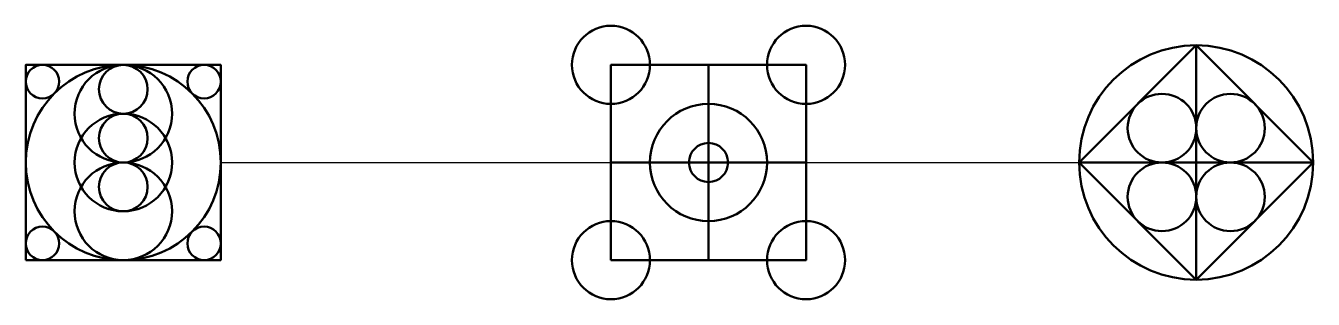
# Model space of a CAD drawing. Header units: millimetres. Extents: x 702 to 1032, y 145 to 215.
import ezdxf

# ---------------------------------------------------------------- set-up
doc = ezdxf.new("R2010")
doc.units = ezdxf.units.MM
doc.layers.add('Contornos Visibles', color=7, linetype='Continuous', lineweight=50, true_color=0xffffff)
doc.layers.add('Referencias', color=2, linetype='Continuous', lineweight=25, true_color=0xffff00)

msp = doc.modelspace()

# ---------------------------------------------------------------- linework, layer by layer
at = {"layer": 'Contornos Visibles'}
for p, q in [((1002.18, 209.56), (1002.18, 149.56)), ((877.18, 204.56), (877.18, 154.56)), ((852.18, 179.56), (902.18, 179.56)), ((972.18, 179.56), (1032.18, 179.56))]:
    msp.add_line(p, q, dxfattribs=at)
at = {"layer": 'Contornos Visibles', "flags": 128}
for points in [[(972.18, 179.56), (1002.18, 149.56), (1032.18, 179.56), (1002.18, 209.56)], [(702.18, 154.56), (752.18, 154.56), (752.18, 204.56), (702.18, 204.56)], [(852.18, 154.56), (902.18, 154.56), (902.18, 204.56), (852.18, 204.56)]]:
    msp.add_lwpolyline(points, close=True, dxfattribs=at)
at = {"layer": 'Contornos Visibles'}
for centre, radius in [((852.18, 204.56), 10), ((902.18, 204.56), 10), ((1002.18, 179.56), 30), ((727.18, 179.56), 25), ((706.47, 200.27), 4.29), ((727.18, 192.06), 12.5), ((727.18, 198.31), 6.25), ((747.89, 200.27), 4.29), ((993.4, 188.35), 8.79), ((1010.97, 188.35), 8.79), ((727.18, 179.56), 12.5), ((727.18, 185.81), 6.25), ((877.18, 179.56), 15), ((877.18, 179.56), 5), ((727.18, 167.06), 12.5), ((727.18, 173.31), 6.25), ((993.4, 170.77), 8.79), ((1010.97, 170.77), 8.79), ((706.47, 158.85), 4.29), ((747.89, 158.85), 4.29), ((852.18, 154.56), 10), ((902.18, 154.56), 10)]:
    msp.add_circle(centre, radius, dxfattribs=at)
at = {"layer": 'Referencias'}
for p, q in [((752.18, 179.56), (852.18, 179.56)), ((902.18, 179.56), (1002.18, 179.56))]:
    msp.add_line(p, q, dxfattribs=at)

doc.saveas('drawing.dxf')
